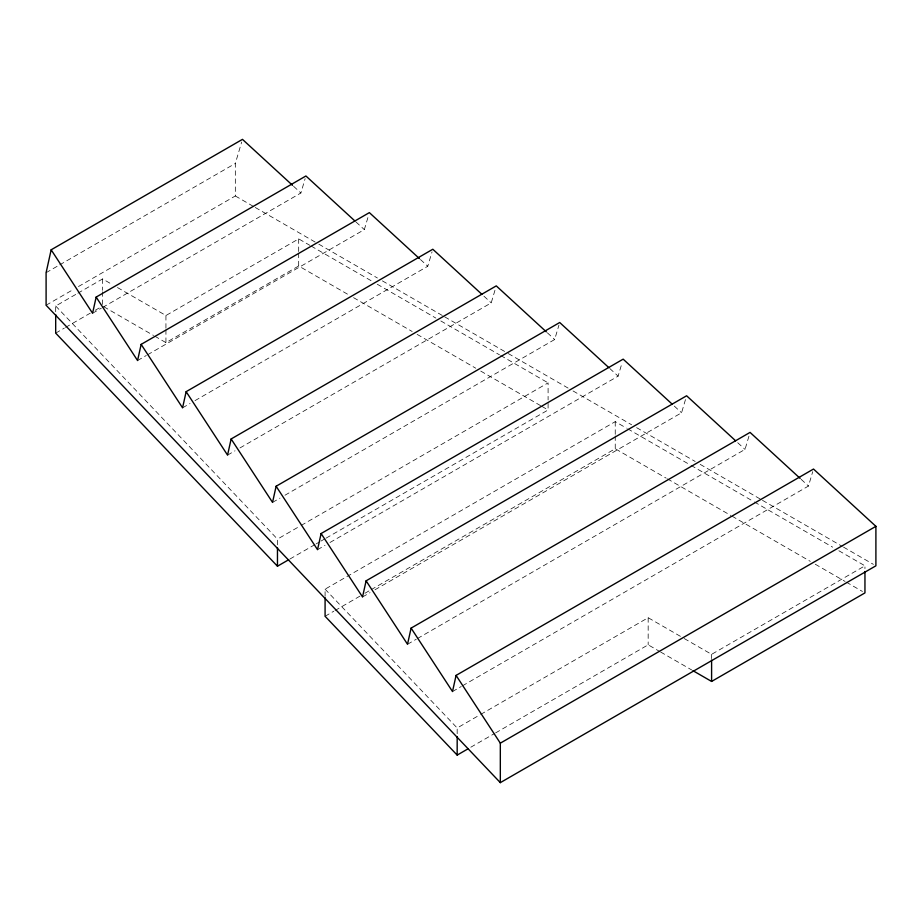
<?xml version="1.0" encoding="UTF-8"?>
<svg xmlns="http://www.w3.org/2000/svg" width="922" height="922" viewBox="0 0 922 922"><rect width="100%" height="100%" fill="white"/><g stroke="black" fill="none" stroke-linecap="round" stroke-linejoin="round"><path stroke-width="0.69" stroke-dasharray="4.61 3.46" d="M78.462 286.535L235.329 195.971L235.329 163.459L241.679 142.034M102.561 307.487L300.883 192.986L305.147 178.603M147.543 354.786L364.328 229.624L368.593 215.241M195.015 400.632L427.773 266.251L432.038 251.867M239.997 447.931L491.219 302.889L495.483 288.505M284.979 495.229L554.675 339.515L558.939 325.132M330.007 542.482L618.12 376.153L621.993 363.072M374.989 589.78L681.565 412.779L685.83 398.396M417.482 638.508L745.022 449.406L749.286 435.023M462.464 685.807L808.467 486.044L812.731 471.661M46.1 272.705L58.547 265.513M59.792 264.798L235.329 163.459M46.1 305.228L73.483 289.416M55.689 311.717L55.689 306.012L76.664 293.899M77.897 293.184L102.584 278.94L112.519 284.679M55.689 333.119L64.321 328.128M65.554 327.414L90.241 313.169M95.173 310.311L100.118 307.464M92.58 313.25L101.316 308.202M117.486 287.549L165.937 315.52L298.682 238.879L309.907 245.356M154.758 336.161L165.937 342.615L298.682 265.974L348.562 294.775M137.574 360.537L146.298 355.5M182.568 407.824L190.036 403.513M227.561 455.111L235.018 450.8M272.543 502.398L280 498.099M277.464 544.821L277.464 539.116L299.915 526.151M301.16 525.436L548.094 382.872L548.094 399.987M289.934 559.02L314.886 544.614M316.131 543.899L319.865 541.733M321.121 541.018L324.855 538.851M326.1 538.137L548.094 409.979L548.094 401.416M317.537 549.685L325.017 545.363M325.086 596.292L325.086 589.17L615.239 421.642L626.43 428.096M325.086 616.265L333.799 611.228M335.043 610.514L359.949 596.131M364.939 593.261L369.918 590.38M371.163 589.665L615.239 448.737L666.18 478.149M362.53 596.972L370.01 592.662M407.524 644.259L416.237 639.234M452.506 691.546L461.219 686.521M457.174 733.693L457.174 727.988L479.498 715.103M480.731 714.389L648.166 617.717L682.995 637.828M470.808 747.212L494.376 733.612M495.621 732.898L648.166 644.824L659.357 651.278M684.239 638.543L711.6 654.343L864.951 565.808L864.951 568.655M235.329 195.971L254.023 206.77M255.267 207.485L317.583 243.466M318.828 244.18L377.398 277.995M382.388 280.876L443.447 316.131M444.692 316.857L507.008 352.826M508.253 353.552L568.079 388.081M573.058 390.963L631.639 424.777M636.618 427.658L695.188 461.473M700.178 464.354L761.249 499.609M762.494 500.335L842.247 546.377M843.492 547.103L873.411 564.368M311.152 246.07L372.258 281.36M377.248 284.23L435.852 318.078M440.843 320.96L499.459 354.797M500.704 355.512L548.094 382.872M627.663 428.811L689.783 464.676M691.027 465.391L753.136 501.257M754.38 501.971L832.647 547.161M838.859 550.745L864.951 565.808M353.552 297.656L412.169 331.494M417.147 334.375L475.764 368.212M480.754 371.093L540.615 405.657M541.859 406.372L548.094 409.979M667.424 478.864L730.777 515.444M732.022 516.159L810.288 561.348M815.255 564.218L845.071 581.436M846.315 582.151L862.462 591.475M103.829 306.761L153.513 335.447M660.601 652.004L691.696 669.948M801.16 479.336L808.467 486.044M737.715 442.71L745.022 449.406M674.27 406.072L681.565 412.779M609.776 368.489L618.12 376.153M547.368 332.807L554.675 339.515M483.923 296.181L491.219 302.889M420.478 259.543L427.773 266.251M355.984 221.96L364.328 229.624M293.576 186.29L300.883 192.986M55.689 306.012L277.464 539.116M325.086 589.17L457.174 727.988M711.6 654.343L711.6 658.619M648.166 617.717L648.166 644.824M615.239 421.642L615.239 434.481M615.239 435.91L615.239 448.737M298.682 238.879L298.682 251.718M298.682 253.135L298.682 265.974M165.937 315.52L165.937 328.347M165.937 329.776L165.937 342.615M102.584 278.94L102.584 290.349M102.584 291.778L102.584 304.617"/><path stroke-width="1.38" d="M292.539 185.322L242.463 139.36L51.159 249.804L46.1 272.705L46.1 305.228L500.323 782.64L875.9 565.808L875.9 526.335L813.504 469.044L456.079 675.4L452.506 691.546L411.097 628.113L750.059 432.406L800.123 478.38M354.935 221.003L305.92 175.987L96.153 297.091L92.58 313.25L51.159 249.804M419.429 258.586L369.365 212.625L141.147 344.379L137.574 360.537L96.153 297.091M481.837 294.268L432.81 249.251L186.14 391.666L182.568 407.824L141.147 344.379M546.331 331.851L496.267 285.889L231.134 438.964L227.561 455.111L186.14 391.666M608.739 367.532L559.712 322.516L276.116 486.251L272.543 502.398L231.134 438.964M672.184 404.159L623.157 359.154L321.11 533.538L317.537 549.685L276.116 486.251M735.629 440.797L686.613 395.78L366.103 580.825L362.53 596.972L321.11 533.538M411.097 628.113L407.524 644.259L366.103 580.825M55.689 314.575L55.689 333.119L277.464 566.212L288.69 559.735M325.086 597.721L325.086 616.265L457.174 755.095L468.33 748.652M500.323 782.64L500.323 743.167L875.9 526.335M692.941 670.674L711.6 681.439L864.951 592.904L864.951 571.513M456.079 675.4L500.323 743.167M711.6 660.048L711.6 681.439M457.174 736.551L457.174 755.095M277.464 547.68L277.464 566.212"/></g></svg>
